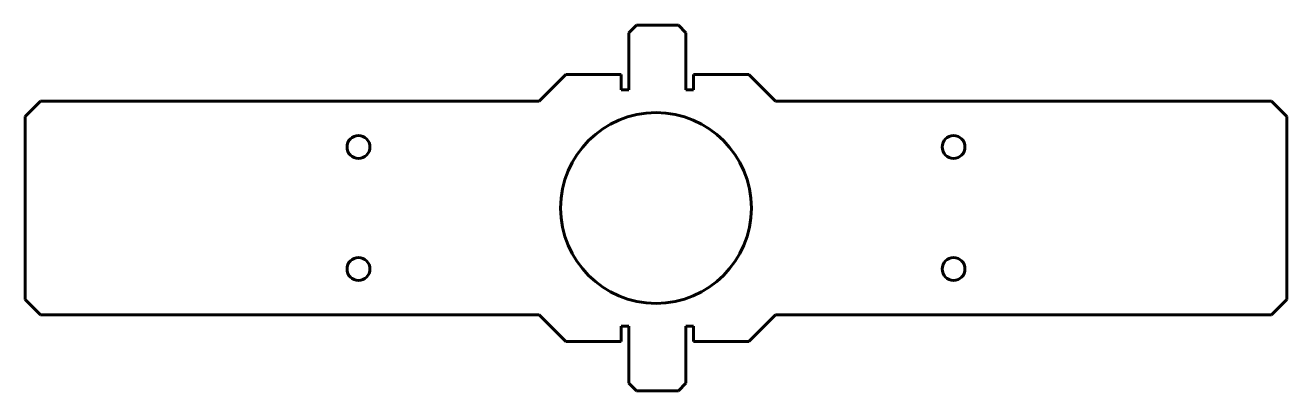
# Model space of a CAD drawing. Header units: millimetres. Extents: x 0 to 165, y -10 to 38.
import ezdxf

# ---------------------------------------------------------------- set-up
doc = ezdxf.new("R2010")
doc.units = ezdxf.units.MM
doc.linetypes.add('K5LT32768', pattern=[0])

msp = doc.modelspace()

# ---------------------------------------------------------------- linework, layer by layer
at = {"color": 5, "linetype": 'K5LT32768', "lineweight": 60, "true_color": 0x0000ff}
for p, q in [((79.11, 36.96), (80.11, 37.96)), ((79.11, 29.5), (79.11, 36.96)), ((80.11, 37.96), (85.61, 37.96)), ((85.61, 37.96), (86.61, 36.96)), ((86.61, 36.96), (86.61, 29.5)), ((67.36, 28), (70.86, 31.5)), ((70.86, 31.5), (78.11, 31.5)), ((78.11, 31.5), (78.11, 29.5)), ((87.61, 29.5), (87.61, 31.5)), ((87.61, 31.5), (94.86, 31.5)), ((94.86, 31.5), (98.36, 28)), ((78.11, 29.5), (79.11, 29.5)), ((86.61, 29.5), (87.61, 29.5)), ((0, 26), (2, 28)), ((2, 28), (67.36, 28)), ((98.36, 28), (163.36, 28)), ((163.36, 28), (165.36, 26)), ((0, 2), (0, 26)), ((165.36, 26), (165.36, 2)), ((2, 0), (0, 2)), ((165.36, 2), (163.36, 0)), ((67.36, 0), (2, 0)), ((98.36, 0), (94.86, -3.5)), ((163.36, 0), (98.36, 0)), ((70.86, -3.5), (67.36, 0)), ((78.11, -1.5), (78.11, -3.5)), ((79.11, -1.5), (78.11, -1.5)), ((79.11, -8.96), (79.11, -1.5)), ((87.61, -1.5), (86.61, -1.5)), ((86.61, -1.5), (86.61, -8.96)), ((87.61, -3.5), (87.61, -1.5)), ((78.11, -3.5), (70.86, -3.5)), ((94.86, -3.5), (87.61, -3.5)), ((80.11, -9.96), (79.11, -8.96)), ((86.61, -8.96), (85.61, -9.96)), ((85.61, -9.96), (80.11, -9.96))]:
    msp.add_line(p, q, dxfattribs=at)
for centre, radius in [((82.68, 14), 12.5), ((43.68, 22), 1.5), ((121.68, 22), 1.5), ((43.68, 6), 1.5), ((121.68, 6), 1.5)]:
    msp.add_circle(centre, radius, dxfattribs=at)

doc.saveas('drawing.dxf')
